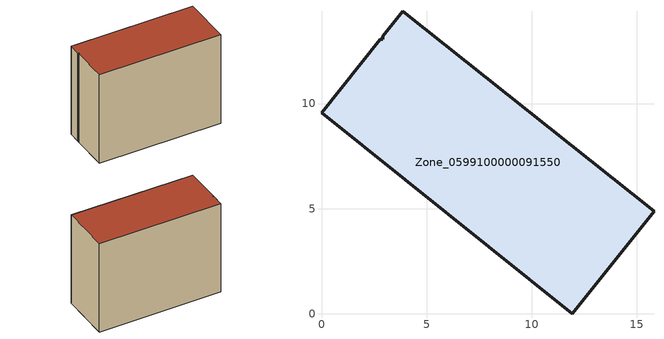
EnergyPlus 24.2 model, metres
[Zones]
Zone_0599100000091550
 floor ground (C_G): 2.91,13.21 3.86,14.4 15.81,4.88 11.93,0 0,9.56 2.79,13.06 2.92,13.05 z0
 wall outside (C_F): 11.93,0 15.81,4.88 3.86,14.4 2.91,13.21 2.92,13.05 2.79,13.06 0,9.56 11.93,0 z0:11.86
 roof outside (C_R): 3.86,14.4 2.91,13.21 2.92,13.05 2.79,13.06 0,9.56 11.93,0 15.81,4.88 z11.86
[BUILDING]
Pand.0599100000091550: North Axis=0; Terrain=City; Loads Convergence Tolerance Value=0.04; Temperature Convergence Tolerance Value=0.4; Solar Distribution=FullExterior; Maximum Number of Warmup Days=25; Minimum Number of Warmup Days=1
[Site:Location]
Rotterdam.The.Hague.AP_ZH_NLD Design_Conditions: Latitude=51.96; Longitude=4.45; Time Zone=1; Elevation=-4.5
[SITE:GROUNDTEMPERATURE:BUILDINGSURFACE]
18, 18, 18, 18, 18, 18, 18, 18, 18, 18, 18, 18
[MATERIAL] Thermal Absorptance=0.9; Solar Absorptance=0.7; Visible Absorptance=0.7
Name | Roughness | Thickness | Conductivity | Density | Specific Heat
G.TI.1946 | MediumSmooth | 0.15 | 1 | 540 | 1210
F.TI.1946 | Rough | 0.3 | 0.857143 | 1920 | 840
R.TI.1946 | MediumRough | 0.2 | 0.1 | 1500 | 1000
[CONSTRUCTION]
C_G: G.TI.1946
C_F: F.TI.1946
C_R: R.TI.1946
[ZONE]
Zone_0599100000091550: Type=1; Multiplier=1; Ceiling Height=Autocalculate; Volume=Autocalculate; Floor Area=autocalculate; Part of Total Floor Area=Yes
[ZONEINFILTRATION:DESIGNFLOWRATE]
Infil_Zone_0599100000091550: Zone or ZoneList or Space or SpaceList=Zone_0599100000091550; Schedule=AlwaysOn; Design Flow Rate Calculation Method=Flow/Area; Flow Rate per Floor Area=0.003; Constant Term Coefficient=1; Temperature Term Coefficient=0; Velocity Term Coefficient=0; Velocity Squared Term Coefficient=0
[HVACTEMPLATE:ZONE:IDEALLOADSAIRSYSTEM]
Zone_0599100000091550: Maximum Heating Supply Air Temperature=50; Minimum Cooling Supply Air Temperature=13; Maximum Heating Supply Air Humidity Ratio=0.0156; Minimum Cooling Supply Air Humidity Ratio=0.0077; Heating Limit=NoLimit; Cooling Limit=NoLimit; Dehumidification Control Type=ConstantSensibleHeatRatio; Cooling Sensible Heat Ratio=0.7; Dehumidification Setpoint=60; Humidification Control Type=None; Humidification Setpoint=30; Outdoor Air Method=None; Outdoor Air Flow Rate per Person=0.00944; Outdoor Air Flow Rate per Zone Floor Area=0; Outdoor Air Flow Rate per Zone=0; Demand Controlled Ventilation Type=None; Outdoor Air Economizer Type=NoEconomizer; Heat Recovery Type=None; Sensible Heat Recovery Effectiveness=0.7; Latent Heat Recovery Effectiveness=0.65
[ZONECONTROL:THERMOSTAT]
ThermostatControl_Zone_0599100000091550: Zone or ZoneList=Zone_0599100000091550; Control Type Schedule=DualSetpointControlType; Control 1=Thermostat_Zone_0599100000091550; Temperature Difference Between Cutout And Setpoint=0
[THERMOSTATSETPOINT:DUALSETPOINT]
Thermostat_Zone_0599100000091550: Heating Setpoint Temperature Schedule=HeatingSetpoint_Zone_0599100000091550; Cooling Setpoint Temperature Schedule=CoolingSetpoint_Zone_0599100000091550
[SCHEDULE:COMPACT]
HeatingSetpoint_Zone_0599100000091550: Through: 12/31, For: AllDays, Until: 24:00, 21
CoolingSetpoint_Zone_0599100000091550: Through: 12/31, For: AllDays, Until: 24:00, 24
DualSetpointControlType: Through: 12/31, For: AllDays, Until: 24:00, 4
AlwaysOn: Through: 12/31, For: AllDays, Until: 24:00, 1
